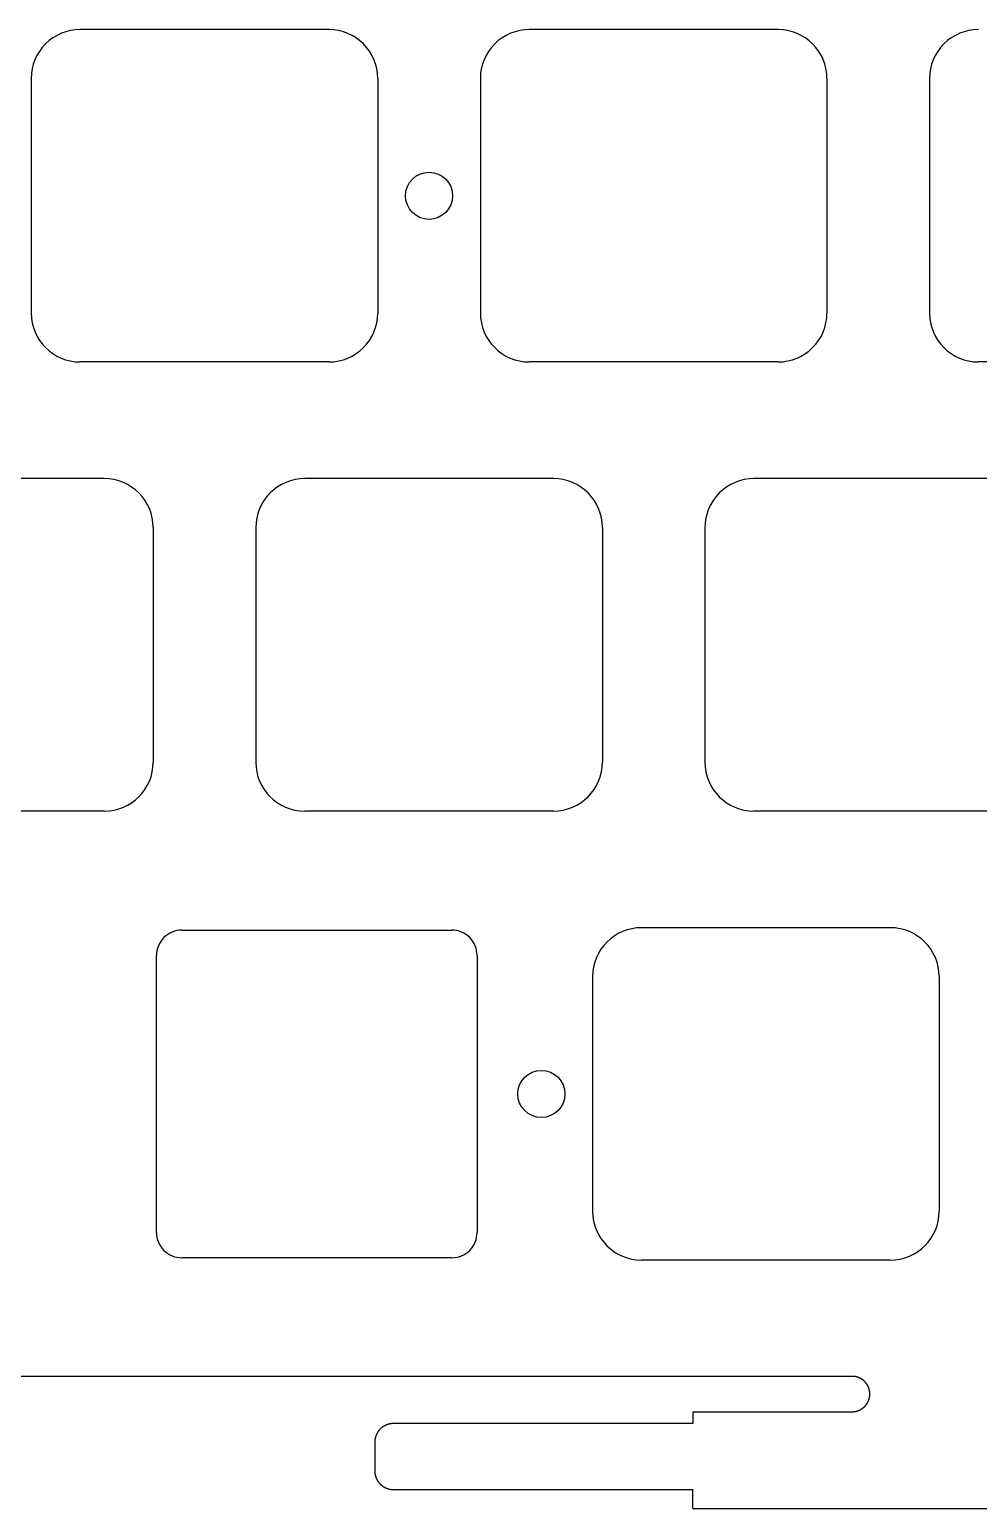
# Model space of a CAD drawing. Header units: millimetres. Extents: x -11 to 340, y -118 to 18.
# Drawn here: x 121.2 to 161.4, y -117.6 to -54.9 of the extents above; entities that cross this region are included whole.
import ezdxf

# ---------------------------------------------------------------- set-up
doc = ezdxf.new("R2010")
doc.units = ezdxf.units.MM
doc.header["$MEASUREMENT"] = 0
doc.layers.add('BLACK', color=7, linetype='CONTINUOUS')

msp = doc.modelspace()

# ---------------------------------------------------------------- linework, layer by layer
at = {"layer": 'BLACK', "linetype": 'Continuous'}
for p, q in [((123.312501, -54.862502), (123.312501, -54.8625)), ((133.8625, -54.8625), (123.312501, -54.8625)), ((142.362501, -54.862502), (142.362501, -54.8625)), ((152.9125, -54.8625), (142.362501, -54.8625)), ((121.237501, -56.9375), (121.237501, -66.8875)), ((135.937501, -56.9375), (135.937501, -66.8875)), ((140.287501, -56.9375), (140.287501, -66.8875)), ((154.987501, -56.9375), (154.987501, -66.8875)), ((159.337501, -56.9375), (159.337501, -66.8875)), ((133.862501, -68.9625), (123.3125, -68.9625)), ((133.862501, -68.962501), (133.862501, -68.9625)), ((152.912501, -68.9625), (142.3625, -68.9625)), ((152.912501, -68.962501), (152.912501, -68.9625)), ((171.962501, -68.9625), (161.4125, -68.9625)), ((124.3375, -73.9125), (113.787501, -73.9125)), ((132.837501, -73.912502), (132.837501, -73.9125)), ((143.3875, -73.9125), (132.837501, -73.9125)), ((151.887501, -73.912502), (151.887501, -73.9125)), ((162.4375, -73.9125), (151.887501, -73.9125)), ((126.412501, -75.9875), (126.412501, -85.9375)), ((130.762501, -75.9875), (130.762501, -85.9375)), ((145.462501, -75.9875), (145.462501, -85.9375)), ((149.812501, -75.9875), (149.812501, -85.9375)), ((124.337501, -88.0125), (113.7875, -88.0125)), ((124.337501, -88.012501), (124.337501, -88.0125)), ((143.387501, -88.0125), (132.8375, -88.0125)), ((143.387501, -88.012501), (143.387501, -88.0125)), ((162.437501, -88.0125), (151.8875, -88.0125)), ((127.625, -93.0625), (139.075, -93.0625)), ((157.675, -92.9625), (147.124999, -92.9625)), ((126.55, -105.8875), (126.55, -94.1375)), ((140.15, -94.1375), (140.15, -105.8875)), ((145.05, -95.0375), (145.05, -104.987501)), ((159.75, -95.0375), (159.75, -104.9875)), ((139.075, -106.9625), (127.625, -106.9625)), ((157.675, -107.0625), (147.125, -107.0625)), ((156.05625, -111.9925), (111.82757, -111.9925)), ((156.057047, -111.9925), (156.05625, -111.9925)), ((156.060964, -111.992515), (156.057047, -111.9925)), ((156.064876, -111.992549), (156.060964, -111.992515)), ((156.068789, -111.992603), (156.064876, -111.992549)), ((156.072697, -111.992677), (156.068789, -111.992603)), ((156.076604, -111.992771), (156.072697, -111.992677)), ((156.080507, -111.992885), (156.076604, -111.992771)), ((156.084409, -111.993019), (156.080507, -111.992885)), ((156.088306, -111.993173), (156.084409, -111.993019)), ((156.092204, -111.993347), (156.088306, -111.993173)), ((156.096096, -111.99354), (156.092204, -111.993347)), ((156.099987, -111.993754), (156.096096, -111.99354)), ((156.103873, -111.993988), (156.099987, -111.993754)), ((156.107759, -111.994241), (156.103873, -111.993988)), ((156.11164, -111.994514), (156.107759, -111.994241)), ((156.11552, -111.994808), (156.11164, -111.994514)), ((156.119394, -111.995121), (156.11552, -111.994808)), ((156.123268, -111.995453), (156.119394, -111.995121)), ((156.127136, -111.995806), (156.123268, -111.995453)), ((156.131003, -111.996179), (156.127136, -111.995806)), ((156.134864, -111.996571), (156.131003, -111.996179)), ((156.138725, -111.996983), (156.134864, -111.996571)), ((156.14258, -111.997415), (156.138725, -111.996983)), ((156.146433, -111.997866), (156.14258, -111.997415)), ((156.150281, -111.998338), (156.146433, -111.997866)), ((156.154128, -111.998829), (156.150281, -111.998338)), ((156.157968, -111.99934), (156.154128, -111.998829)), ((156.161808, -111.99987), (156.157968, -111.99934)), ((156.165641, -112.00042), (156.161808, -111.99987)), ((156.169472, -112.00099), (156.165641, -112.00042)), ((156.173298, -112.00158), (156.169472, -112.00099)), ((156.177121, -112.002189), (156.173298, -112.00158)), ((156.180939, -112.002818), (156.177121, -112.002189)), ((156.184754, -112.003466), (156.180939, -112.002818)), ((156.188563, -112.004134), (156.184754, -112.003466)), ((156.192371, -112.004822), (156.188563, -112.004134)), ((156.196171, -112.005529), (156.192371, -112.004822)), ((156.19997, -112.006256), (156.196171, -112.005529)), ((156.203762, -112.007002), (156.19997, -112.006256)), ((156.207551, -112.007768), (156.203762, -112.007002)), ((156.211334, -112.008553), (156.207551, -112.007768)), ((156.215115, -112.009358), (156.211334, -112.008553)), ((156.218888, -112.010182), (156.215115, -112.009358)), ((156.222659, -112.011026), (156.218888, -112.010182)), ((156.226423, -112.011889), (156.222659, -112.011026)), ((156.230184, -112.012772), (156.226423, -112.011889)), ((156.233938, -112.013674), (156.230184, -112.012772)), ((156.23769, -112.014596), (156.233938, -112.013674)), ((156.241433, -112.015536), (156.23769, -112.014596)), ((156.245174, -112.016496), (156.241433, -112.015536)), ((156.248908, -112.017476), (156.245174, -112.016496)), ((156.252638, -112.018475), (156.248908, -112.017476)), ((156.256361, -112.019492), (156.252638, -112.018475)), ((156.26008, -112.02053), (156.256361, -112.019492)), ((156.263792, -112.021586), (156.26008, -112.02053)), ((156.2675, -112.022662), (156.263792, -112.021586)), ((156.2712, -112.023757), (156.2675, -112.022662)), ((156.274897, -112.024871), (156.2712, -112.023757)), ((156.278586, -112.026004), (156.274897, -112.024871)), ((156.282271, -112.027157), (156.278586, -112.026004)), ((156.285947, -112.028328), (156.282271, -112.027157)), ((156.28962, -112.029519), (156.285947, -112.028328)), ((156.293285, -112.030728), (156.28962, -112.029519)), ((156.296945, -112.031957), (156.293285, -112.030728)), ((156.300597, -112.033204), (156.296945, -112.031957)), ((156.304244, -112.034471), (156.300597, -112.033204)), ((156.307883, -112.035756), (156.304244, -112.034471)), ((156.311518, -112.037061), (156.307883, -112.035756)), ((156.315144, -112.038384), (156.311518, -112.037061)), ((156.318765, -112.039726), (156.315144, -112.038384)), ((156.322377, -112.041087), (156.318765, -112.039726)), ((156.325984, -112.042467), (156.322377, -112.041087)), ((156.329582, -112.043865), (156.325984, -112.042467)), ((156.333176, -112.045282), (156.329582, -112.043865)), ((156.33676, -112.046718), (156.333176, -112.045282)), ((156.340338, -112.048173), (156.33676, -112.046718)), ((156.343908, -112.049646), (156.340338, -112.048173)), ((156.347472, -112.051138), (156.343908, -112.049646)), ((156.351027, -112.052648), (156.347472, -112.051138)), ((156.354576, -112.054177), (156.351027, -112.052648)), ((156.358115, -112.055724), (156.354576, -112.054177)), ((156.361649, -112.057291), (156.358115, -112.055724)), ((156.365172, -112.058875), (156.361649, -112.057291)), ((156.36869, -112.060478), (156.365172, -112.058875)), ((156.372198, -112.062098), (156.36869, -112.060478)), ((156.3757, -112.063738), (156.372198, -112.062098)), ((156.379191, -112.065395), (156.3757, -112.063738)), ((156.382676, -112.067072), (156.379191, -112.065395)), ((156.386151, -112.068765), (156.382676, -112.067072)), ((156.389619, -112.070478), (156.386151, -112.068765)), ((156.393077, -112.072208), (156.389619, -112.070478)), ((156.396528, -112.073957), (156.393077, -112.072208)), ((156.399969, -112.075723), (156.396528, -112.073957)), ((156.403403, -112.077507), (156.399969, -112.075723)), ((156.406826, -112.079309), (156.403403, -112.077507)), ((156.410241, -112.08113), (156.406826, -112.079309)), ((156.413646, -112.082967), (156.410241, -112.08113)), ((156.417043, -112.084824), (156.413646, -112.082967)), ((156.42043, -112.086697), (156.417043, -112.084824)), ((156.423808, -112.088588), (156.42043, -112.086697)), ((156.427176, -112.090497), (156.423808, -112.088588)), ((156.430536, -112.092424), (156.427176, -112.090497)), ((156.433884, -112.094368), (156.430536, -112.092424)), ((156.437224, -112.096329), (156.433884, -112.094368)), ((156.440553, -112.098308), (156.437224, -112.096329)), ((156.443874, -112.100305), (156.440553, -112.098308)), ((156.447183, -112.102318), (156.443874, -112.100305)), ((156.450483, -112.10435), (156.447183, -112.102318)), ((156.453772, -112.106398), (156.450483, -112.10435)), ((156.457052, -112.108463), (156.453772, -112.106398)), ((156.46032, -112.110546), (156.457052, -112.108463)), ((156.463579, -112.112646), (156.46032, -112.110546)), ((156.466827, -112.114762), (156.463579, -112.112646)), ((156.470064, -112.116896), (156.466827, -112.114762)), ((156.47329, -112.119046), (156.470064, -112.116896)), ((156.476506, -112.121214), (156.47329, -112.119046)), ((156.479711, -112.123398), (156.476506, -112.121214)), ((156.482905, -112.125599), (156.479711, -112.123398)), ((156.486087, -112.127816), (156.482905, -112.125599)), ((156.489259, -112.13005), (156.486087, -112.127816)), ((156.492419, -112.1323), (156.489259, -112.13005)), ((156.495568, -112.134568), (156.492419, -112.1323)), ((156.498705, -112.136851), (156.495568, -112.134568)), ((156.501831, -112.139151), (156.498705, -112.136851)), ((156.504945, -112.141467), (156.501831, -112.139151)), ((156.508047, -112.143799), (156.504945, -112.141467)), ((156.511138, -112.146148), (156.508047, -112.143799)), ((156.514217, -112.148512), (156.511138, -112.146148)), ((156.517283, -112.150893), (156.514217, -112.148512)), ((156.520338, -112.153289), (156.517283, -112.150893)), ((156.52338, -112.155701), (156.520338, -112.153289)), ((156.52641, -112.15813), (156.52338, -112.155701)), ((156.529427, -112.160573), (156.52641, -112.15813)), ((156.532433, -112.163033), (156.529427, -112.160573)), ((156.535425, -112.165508), (156.532433, -112.163033)), ((156.538405, -112.167998), (156.535425, -112.165508)), ((156.541373, -112.170504), (156.538405, -112.167998)), ((156.544327, -112.173026), (156.541373, -112.170504)), ((156.547269, -112.175562), (156.544327, -112.173026)), ((156.550197, -112.178114), (156.547269, -112.175562)), ((156.553113, -112.180681), (156.550197, -112.178114)), ((156.556015, -112.183263), (156.553113, -112.180681)), ((156.558904, -112.18586), (156.556015, -112.183263)), ((156.56178, -112.188472), (156.558904, -112.18586)), ((156.564642, -112.191099), (156.56178, -112.188472)), ((156.567491, -112.19374), (156.564642, -112.191099)), ((156.570326, -112.196397), (156.567491, -112.19374)), ((156.573148, -112.199067), (156.570326, -112.196397)), ((156.575955, -112.201753), (156.573148, -112.199067)), ((156.578749, -112.204452), (156.575955, -112.201753)), ((156.581529, -112.207166), (156.578749, -112.204452)), ((156.584295, -112.209895), (156.581529, -112.207166)), ((156.587047, -112.212637), (156.584295, -112.209895)), ((156.592508, -112.218165), (156.587047, -112.212637)), ((156.597912, -112.223748), (156.592508, -112.218165)), ((156.603258, -112.229386), (156.597912, -112.223748)), ((156.608545, -112.235078), (156.603258, -112.229386)), ((156.613772, -112.240824), (156.608545, -112.235078)), ((156.61894, -112.246624), (156.613772, -112.240824)), ((156.624048, -112.252475), (156.61894, -112.246624)), ((156.629094, -112.258379), (156.624048, -112.252475)), ((156.634079, -112.264333), (156.629094, -112.258379)), ((156.639001, -112.270337), (156.634079, -112.264333)), ((156.643861, -112.276391), (156.639001, -112.270337)), ((156.648657, -112.282494), (156.643861, -112.276391)), ((156.65339, -112.288645), (156.648657, -112.282494)), ((156.658057, -112.294843), (156.65339, -112.288645)), ((156.66266, -112.301087), (156.658057, -112.294843)), ((156.667198, -112.307378), (156.66266, -112.301087)), ((156.671669, -112.313714), (156.667198, -112.307378)), ((156.676074, -112.320094), (156.671669, -112.313714)), ((156.680412, -112.326517), (156.676074, -112.320094)), ((156.684682, -112.332984), (156.680412, -112.326517)), ((156.688884, -112.339493), (156.684682, -112.332984)), ((156.693019, -112.346044), (156.688884, -112.339493)), ((156.697084, -112.352635), (156.693019, -112.346044)), ((156.70108, -112.359266), (156.697084, -112.352635)), ((156.705006, -112.365936), (156.70108, -112.359266)), ((156.708863, -112.372645), (156.705006, -112.365936)), ((156.712649, -112.379392), (156.708863, -112.372645)), ((156.716364, -112.386176), (156.712649, -112.379392)), ((156.720007, -112.392996), (156.716364, -112.386176)), ((156.72358, -112.399852), (156.720007, -112.392996)), ((156.72708, -112.406743), (156.72358, -112.399852)), ((156.730508, -112.413668), (156.72708, -112.406743)), ((156.733864, -112.420627), (156.730508, -112.413668)), ((156.737146, -112.427618), (156.733864, -112.420627)), ((156.740356, -112.434642), (156.737146, -112.427618)), ((156.743492, -112.441697), (156.740356, -112.434642)), ((156.746554, -112.448782), (156.743492, -112.441697)), ((156.749542, -112.455898), (156.746554, -112.448782)), ((156.752456, -112.463043), (156.749542, -112.455898)), ((156.755295, -112.470217), (156.752456, -112.463043)), ((156.758059, -112.477419), (156.755295, -112.470217)), ((156.760749, -112.484648), (156.758059, -112.477419)), ((156.763362, -112.491903), (156.760749, -112.484648)), ((156.765901, -112.499185), (156.763362, -112.491903)), ((156.768363, -112.506493), (156.765901, -112.499185)), ((156.77075, -112.513825), (156.768363, -112.506493)), ((156.77306, -112.521181), (156.77075, -112.513825)), ((156.775295, -112.528561), (156.77306, -112.521181)), ((156.777452, -112.535964), (156.775295, -112.528561)), ((156.779533, -112.543389), (156.777452, -112.535964)), ((156.781537, -112.550836), (156.779533, -112.543389)), ((156.783464, -112.558304), (156.781537, -112.550836)), ((156.785314, -112.565792), (156.783464, -112.558304)), ((156.785076, -112.920189), (156.785978, -112.916435)), ((156.787086, -112.573301), (156.785314, -112.565792)), ((156.785978, -112.916435), (156.786861, -112.912673)), ((156.786861, -112.912673), (156.787724, -112.908909)), ((156.788781, -112.580829), (156.787086, -112.573301)), ((156.787724, -112.908909), (156.788568, -112.905138)), ((156.788568, -112.905138), (156.789392, -112.901365)), ((156.790398, -112.588376), (156.788781, -112.580829)), ((156.789392, -112.901365), (156.790197, -112.897584)), ((156.790197, -112.897584), (156.790982, -112.893802)), ((156.791937, -112.595941), (156.790398, -112.588376)), ((156.790982, -112.893802), (156.791748, -112.890012)), ((156.791748, -112.890012), (156.792494, -112.88622)), ((156.793399, -112.603524), (156.791937, -112.595941)), ((156.792494, -112.88622), (156.793221, -112.882421)), ((156.793221, -112.882421), (156.793928, -112.878621)), ((156.794782, -112.611124), (156.793399, -112.603524)), ((156.793928, -112.878621), (156.794616, -112.874814)), ((156.794616, -112.874814), (156.795284, -112.871005)), ((156.796087, -112.618741), (156.794782, -112.611124)), ((156.795284, -112.871005), (156.795932, -112.867189)), ((156.795932, -112.867189), (156.796561, -112.863372)), ((156.797314, -112.626375), (156.796087, -112.618741)), ((156.796561, -112.863372), (156.79717, -112.859548)), ((156.79717, -112.859548), (156.79776, -112.855723)), ((156.798463, -112.634024), (156.797314, -112.626375)), ((156.79776, -112.855723), (156.79833, -112.851891)), ((156.79833, -112.851891), (156.79888, -112.848058)), ((156.799533, -112.641688), (156.798463, -112.634024)), ((156.79888, -112.848058), (156.79941, -112.844219)), ((156.79941, -112.844219), (156.799921, -112.840378)), ((156.800524, -112.649367), (156.799533, -112.641688)), ((156.799921, -112.840378), (156.800412, -112.836531)), ((156.800412, -112.836531), (156.800884, -112.832684)), ((156.801437, -112.65706), (156.800524, -112.649367)), ((156.800884, -112.832684), (156.801335, -112.82883)), ((156.801335, -112.82883), (156.801767, -112.824975)), ((156.802271, -112.664768), (156.801437, -112.65706)), ((156.801767, -112.824975), (156.802179, -112.821115)), ((156.802179, -112.821115), (156.802571, -112.817253)), ((156.803025, -112.672488), (156.802271, -112.664768)), ((156.802571, -112.817253), (156.802944, -112.813386)), ((156.802944, -112.813386), (156.803297, -112.809518)), ((156.803701, -112.680221), (156.803025, -112.672488)), ((156.803297, -112.809518), (156.803629, -112.805644)), ((156.803629, -112.805644), (156.803942, -112.80177)), ((156.804298, -112.687967), (156.803701, -112.680221)), ((156.803942, -112.80177), (156.804236, -112.79789)), ((156.804236, -112.79789), (156.804509, -112.794009)), ((156.804815, -112.695725), (156.804298, -112.687967)), ((156.804509, -112.794009), (156.804762, -112.790124)), ((156.804762, -112.790124), (156.804996, -112.786237)), ((156.805253, -112.703494), (156.804815, -112.695725)), ((156.804996, -112.786237), (156.80521, -112.782346)), ((156.80521, -112.782346), (156.805403, -112.778454)), ((156.805612, -112.711275), (156.805253, -112.703494)), ((156.805403, -112.778454), (156.805577, -112.774557)), ((156.805577, -112.774557), (156.805731, -112.770659)), ((156.805891, -112.719066), (156.805612, -112.711275)), ((156.805731, -112.770659), (156.805865, -112.766757)), ((156.805865, -112.766757), (156.805979, -112.762854)), ((156.80609, -112.726868), (156.805891, -112.719066)), ((156.805979, -112.762854), (156.806073, -112.758947)), ((156.806073, -112.758947), (156.806147, -112.755039)), ((156.80621, -112.734679), (156.80609, -112.726868)), ((156.806147, -112.755039), (156.806201, -112.751127)), ((156.806201, -112.751127), (156.806235, -112.747214)), ((156.80625, -112.7425), (156.80621, -112.734679)), ((156.806235, -112.747214), (156.80625, -112.743297)), ((156.80625, -112.743297), (156.80625, -112.7425)), ((149.30625, -113.4925), (149.30625, -113.995029)), ((149.30625, -113.4925), (156.05625, -113.4925)), ((156.05625, -113.4925), (156.064071, -113.49246)), ((156.064071, -113.49246), (156.071882, -113.49234)), ((156.071882, -113.49234), (156.079684, -113.492141)), ((156.079684, -113.492141), (156.087475, -113.491862)), ((156.087475, -113.491862), (156.095256, -113.491503)), ((156.095256, -113.491503), (156.103025, -113.491065)), ((156.103025, -113.491065), (156.110783, -113.490548)), ((156.110783, -113.490548), (156.118529, -113.489951)), ((156.118529, -113.489951), (156.126262, -113.489275)), ((156.126262, -113.489275), (156.133983, -113.488521)), ((156.133983, -113.488521), (156.14169, -113.487687)), ((156.14169, -113.487687), (156.149383, -113.486774)), ((156.149383, -113.486774), (156.157062, -113.485783)), ((156.157062, -113.485783), (156.164726, -113.484713)), ((156.164726, -113.484713), (156.172376, -113.483564)), ((156.172376, -113.483564), (156.180009, -113.482337)), ((156.180009, -113.482337), (156.187626, -113.481032)), ((156.187626, -113.481032), (156.195226, -113.479649)), ((156.195226, -113.479649), (156.202809, -113.478187)), ((156.202809, -113.478187), (156.210375, -113.476648)), ((156.210375, -113.476648), (156.217922, -113.475031)), ((156.217922, -113.475031), (156.22545, -113.473336)), ((156.22545, -113.473336), (156.232958, -113.471564)), ((156.232958, -113.471564), (156.240447, -113.469714)), ((156.240447, -113.469714), (156.247915, -113.467787)), ((156.247915, -113.467787), (156.255362, -113.465783)), ((156.255362, -113.465783), (156.262787, -113.463702)), ((156.262787, -113.463702), (156.270189, -113.461545)), ((156.270189, -113.461545), (156.277569, -113.459311)), ((156.277569, -113.459311), (156.284926, -113.457)), ((156.284926, -113.457), (156.292258, -113.454613)), ((156.292258, -113.454613), (156.299565, -113.452151)), ((156.299565, -113.452151), (156.306847, -113.449612)), ((156.306847, -113.449612), (156.314103, -113.446999)), ((156.314103, -113.446999), (156.321332, -113.444309)), ((156.321332, -113.444309), (156.328534, -113.441545)), ((156.328534, -113.441545), (156.335707, -113.438706)), ((156.335707, -113.438706), (156.342852, -113.435792)), ((156.342852, -113.435792), (156.349968, -113.432804)), ((156.349968, -113.432804), (156.357054, -113.429742)), ((156.357054, -113.429742), (156.364109, -113.426606)), ((156.364109, -113.426606), (156.371132, -113.423397)), ((156.371132, -113.423397), (156.378123, -113.420114)), ((156.378123, -113.420114), (156.385082, -113.416758)), ((156.385082, -113.416758), (156.392007, -113.41333)), ((156.392007, -113.41333), (156.398898, -113.40983)), ((156.398898, -113.40983), (156.405754, -113.406258)), ((156.405754, -113.406258), (156.412574, -113.402614)), ((156.412574, -113.402614), (156.419358, -113.398899)), ((156.419358, -113.398899), (156.426105, -113.395113)), ((156.426105, -113.395113), (156.432814, -113.391256)), ((156.432814, -113.391256), (156.439484, -113.38733)), ((156.439484, -113.38733), (156.446116, -113.383334)), ((156.446116, -113.383334), (156.452707, -113.379269)), ((156.452707, -113.379269), (156.459257, -113.375135)), ((156.459257, -113.375135), (156.465766, -113.370932)), ((156.465766, -113.370932), (156.472233, -113.366662)), ((156.472233, -113.366662), (156.478657, -113.362324)), ((156.478657, -113.362324), (156.485037, -113.357919)), ((156.485037, -113.357919), (156.491372, -113.353448)), ((156.491372, -113.353448), (156.497663, -113.34891)), ((156.497663, -113.34891), (156.503908, -113.344308)), ((156.503908, -113.344308), (156.510106, -113.33964)), ((156.510106, -113.33964), (156.516256, -113.334907)), ((156.516256, -113.334907), (156.522359, -113.330111)), ((156.522359, -113.330111), (156.528413, -113.325252)), ((156.528413, -113.325252), (156.534417, -113.320329)), ((156.534417, -113.320329), (156.540372, -113.315344)), ((156.540372, -113.315344), (156.546275, -113.310298)), ((156.546275, -113.310298), (156.552126, -113.305191)), ((156.552126, -113.305191), (156.557926, -113.300023)), ((156.557926, -113.300023), (156.563672, -113.294795)), ((156.563672, -113.294795), (156.569364, -113.289508)), ((156.569364, -113.289508), (156.575003, -113.284162)), ((156.575003, -113.284162), (156.580586, -113.278758)), ((156.580586, -113.278758), (156.586113, -113.273297)), ((156.586113, -113.273297), (156.588855, -113.270545)), ((156.588855, -113.270545), (156.591584, -113.267779)), ((156.591584, -113.267779), (156.594298, -113.264999)), ((156.594298, -113.264999), (156.596998, -113.262206)), ((156.596998, -113.262206), (156.599683, -113.259398)), ((156.599683, -113.259398), (156.602354, -113.256576)), ((156.602354, -113.256576), (156.60501, -113.253741)), ((156.60501, -113.253741), (156.607651, -113.250892)), ((156.607651, -113.250892), (156.610278, -113.24803)), ((156.610278, -113.24803), (156.61289, -113.245154)), ((156.61289, -113.245154), (156.615487, -113.242265)), ((156.615487, -113.242265), (156.618069, -113.239363)), ((156.618069, -113.239363), (156.620636, -113.236448)), ((156.620636, -113.236448), (156.623188, -113.233519)), ((156.623188, -113.233519), (156.625724, -113.230577)), ((156.625724, -113.230577), (156.628246, -113.227623)), ((156.628246, -113.227623), (156.630752, -113.224656)), ((156.630752, -113.224656), (156.633242, -113.221676)), ((156.633242, -113.221676), (156.635717, -113.218683)), ((156.635717, -113.218683), (156.638177, -113.215678)), ((156.638177, -113.215678), (156.64062, -113.21266)), ((156.64062, -113.21266), (156.643049, -113.20963)), ((156.643049, -113.20963), (156.645461, -113.206588)), ((156.645461, -113.206588), (156.647857, -113.203533)), ((156.647857, -113.203533), (156.650238, -113.200467)), ((156.650238, -113.200467), (156.652602, -113.197388)), ((156.652602, -113.197388), (156.654951, -113.194298)), ((156.654951, -113.194298), (156.657283, -113.191195)), ((156.657283, -113.191195), (156.659599, -113.188081)), ((156.659599, -113.188081), (156.661899, -113.184955)), ((156.661899, -113.184955), (156.664182, -113.181818)), ((156.664182, -113.181818), (156.66645, -113.178669)), ((156.66645, -113.178669), (156.6687, -113.175509)), ((156.6687, -113.175509), (156.670934, -113.172337)), ((156.670934, -113.172337), (156.673151, -113.169155)), ((156.673151, -113.169155), (156.675353, -113.165961)), ((156.675353, -113.165961), (156.677536, -113.162757)), ((156.677536, -113.162757), (156.679704, -113.159541)), ((156.679704, -113.159541), (156.681854, -113.156315)), ((156.681854, -113.156315), (156.683988, -113.153077)), ((156.683988, -113.153077), (156.686104, -113.14983)), ((156.686104, -113.14983), (156.688204, -113.146571)), ((156.688204, -113.146571), (156.690287, -113.143302)), ((156.690287, -113.143302), (156.692352, -113.140023)), ((156.692352, -113.140023), (156.6944, -113.136734)), ((156.6944, -113.136734), (156.696432, -113.133433)), ((156.696432, -113.133433), (156.698445, -113.130124)), ((156.698445, -113.130124), (156.700442, -113.126804)), ((156.700442, -113.126804), (156.702421, -113.123475)), ((156.702421, -113.123475), (156.704382, -113.120134)), ((156.704382, -113.120134), (156.706326, -113.116786)), ((156.706326, -113.116786), (156.708253, -113.113426)), ((156.708253, -113.113426), (156.710162, -113.110059)), ((156.710162, -113.110059), (156.712053, -113.10668)), ((156.712053, -113.10668), (156.713926, -113.103294)), ((156.713926, -113.103294), (156.715783, -113.099896)), ((156.715783, -113.099896), (156.71762, -113.096491)), ((156.71762, -113.096491), (156.719441, -113.093076)), ((156.719441, -113.093076), (156.721243, -113.089653)), ((156.721243, -113.089653), (156.723027, -113.08622)), ((156.723027, -113.08622), (156.724793, -113.082779)), ((156.724793, -113.082779), (156.726542, -113.079328)), ((156.726542, -113.079328), (156.728272, -113.07587)), ((156.728272, -113.07587), (156.729985, -113.072402)), ((156.729985, -113.072402), (156.731678, -113.068927)), ((156.731678, -113.068927), (156.733355, -113.065442)), ((156.733355, -113.065442), (156.735012, -113.06195)), ((156.735012, -113.06195), (156.736652, -113.058448)), ((156.736652, -113.058448), (156.738272, -113.05494)), ((156.738272, -113.05494), (156.739875, -113.051423)), ((156.739875, -113.051423), (156.741459, -113.047899)), ((156.741459, -113.047899), (156.743026, -113.044365)), ((156.743026, -113.044365), (156.744573, -113.040826)), ((156.744573, -113.040826), (156.746102, -113.037277)), ((156.746102, -113.037277), (156.747612, -113.033722)), ((156.747612, -113.033722), (156.749104, -113.030158)), ((156.749104, -113.030158), (156.750577, -113.026589)), ((156.750577, -113.026589), (156.752032, -113.02301)), ((156.752032, -113.02301), (156.753468, -113.019426)), ((156.753468, -113.019426), (156.754885, -113.015833)), ((156.754885, -113.015833), (156.756283, -113.012234)), ((156.756283, -113.012234), (156.757663, -113.008627)), ((156.757663, -113.008627), (156.759024, -113.005015)), ((156.759024, -113.005015), (156.760366, -113.001394)), ((156.760366, -113.001394), (156.761689, -112.997768)), ((156.761689, -112.997768), (156.762994, -112.994134)), ((156.762994, -112.994134), (156.764279, -112.990495)), ((156.764279, -112.990495), (156.765546, -112.986847)), ((156.765546, -112.986847), (156.766793, -112.983195)), ((156.766793, -112.983195), (156.768022, -112.979535)), ((156.768022, -112.979535), (156.769231, -112.975871)), ((156.769231, -112.975871), (156.770422, -112.972198)), ((156.770422, -112.972198), (156.771593, -112.968521)), ((156.771593, -112.968521), (156.772746, -112.964836)), ((156.772746, -112.964836), (156.773879, -112.961148)), ((156.773879, -112.961148), (156.774993, -112.957451)), ((156.774993, -112.957451), (156.776088, -112.95375)), ((156.776088, -112.95375), (156.777164, -112.950042)), ((156.777164, -112.950042), (156.77822, -112.946331)), ((156.77822, -112.946331), (156.779258, -112.942611)), ((156.779258, -112.942611), (156.780275, -112.938888)), ((156.780275, -112.938888), (156.781274, -112.935158)), ((156.781274, -112.935158), (156.782254, -112.931425)), ((156.782254, -112.931425), (156.783214, -112.927684)), ((156.783214, -112.927684), (156.784154, -112.92394)), ((156.784154, -112.92394), (156.785076, -112.920189)), ((136.103628, -114.172603), (136.097418, -114.177676)), ((136.109888, -114.167593), (136.103628, -114.172603)), ((136.116196, -114.162647), (136.109888, -114.167593)), ((136.122553, -114.157765), (136.116196, -114.162647)), ((136.128956, -114.152947), (136.122553, -114.157765)), ((136.135407, -114.148194), (136.128956, -114.152947)), ((136.141903, -114.143507), (136.135407, -114.148194)), ((136.148444, -114.138885), (136.141903, -114.143507)), ((136.15503, -114.134331), (136.148444, -114.138885)), ((136.161659, -114.129843), (136.15503, -114.134331)), ((136.168332, -114.125422), (136.161659, -114.129843)), ((136.175047, -114.12107), (136.168332, -114.125422)), ((136.181804, -114.116785), (136.175047, -114.12107)), ((136.188601, -114.11257), (136.181804, -114.116785)), ((136.195439, -114.108423), (136.188601, -114.11257)), ((136.202316, -114.104346), (136.195439, -114.108423)), ((136.209232, -114.100339), (136.202316, -114.104346)), ((136.216186, -114.096402), (136.209232, -114.100339)), ((136.223177, -114.092536), (136.216186, -114.096402)), ((136.230205, -114.088741), (136.223177, -114.092536)), ((136.237269, -114.085017), (136.230205, -114.088741)), ((136.244368, -114.081366), (136.237269, -114.085017)), ((136.251502, -114.077786), (136.244368, -114.081366)), ((136.25867, -114.074278), (136.251502, -114.077786)), ((136.265871, -114.070844), (136.25867, -114.074278)), ((136.273104, -114.067482), (136.265871, -114.070844)), ((136.28037, -114.064194), (136.273104, -114.067482)), ((136.287666, -114.060979), (136.28037, -114.064194)), ((136.294993, -114.057838), (136.287666, -114.060979)), ((136.30235, -114.054772), (136.294993, -114.057838)), ((136.309736, -114.051779), (136.30235, -114.054772)), ((136.317151, -114.048862), (136.309736, -114.051779)), ((136.324594, -114.046019), (136.317151, -114.048862)), ((136.332064, -114.043251), (136.324594, -114.046019)), ((136.33956, -114.040559), (136.332064, -114.043251)), ((136.347083, -114.037942), (136.33956, -114.040559)), ((136.35463, -114.035401), (136.347083, -114.037942)), ((136.362203, -114.032936), (136.35463, -114.035401)), ((136.3698, -114.030547), (136.362203, -114.032936)), ((136.37742, -114.028235), (136.3698, -114.030547)), ((136.385064, -114.025999), (136.37742, -114.028235)), ((136.39273, -114.02384), (136.385064, -114.025999)), ((136.400417, -114.021757), (136.39273, -114.02384)), ((136.408126, -114.019752), (136.400417, -114.021757)), ((136.415856, -114.017824), (136.408126, -114.019752)), ((136.423606, -114.015973), (136.415856, -114.017824)), ((136.431375, -114.0142), (136.423606, -114.015973)), ((136.439164, -114.012504), (136.431375, -114.0142)), ((136.44697, -114.010886), (136.439164, -114.012504)), ((136.454795, -114.009346), (136.44697, -114.010886)), ((136.462638, -114.007884), (136.454795, -114.009346)), ((136.470497, -114.0065), (136.462638, -114.007884)), ((136.478373, -114.005194), (136.470497, -114.0065)), ((136.486265, -114.003967), (136.478373, -114.005194)), ((136.494172, -114.002818), (136.486265, -114.003967)), ((136.502095, -114.001748), (136.494172, -114.002818)), ((136.510032, -114.000756), (136.502095, -114.001748)), ((136.517983, -113.999843), (136.510032, -114.000756)), ((136.525947, -113.999009), (136.517983, -113.999843)), ((136.533925, -113.998254), (136.525947, -113.999009)), ((136.541916, -113.997578), (136.533925, -113.998254)), ((136.549919, -113.996982), (136.541916, -113.997578)), ((136.557934, -113.996464), (136.549919, -113.996982)), ((136.56596, -113.996026), (136.557934, -113.996464)), ((136.573998, -113.995667), (136.56596, -113.996026)), ((136.582046, -113.995388), (136.573998, -113.995667)), ((136.590104, -113.995189), (136.582046, -113.995388)), ((136.598172, -113.995069), (136.590104, -113.995189)), ((136.60625, -113.995029), (136.598172, -113.995069)), ((149.30625, -113.995029), (136.60625, -113.995029)), ((135.806264, -114.790256), (135.80625, -114.794301)), ((135.80625, -114.794301), (135.80625, -114.795029)), ((135.80625, -114.795029), (135.80625, -115.995029)), ((135.806298, -114.786215), (135.806264, -114.790256)), ((135.806351, -114.782174), (135.806298, -114.786215)), ((135.806425, -114.778138), (135.806351, -114.782174)), ((135.806518, -114.774102), (135.806425, -114.778138)), ((135.806632, -114.770071), (135.806518, -114.774102)), ((135.806765, -114.76604), (135.806632, -114.770071)), ((135.806919, -114.762014), (135.806765, -114.76604)), ((135.807092, -114.757988), (135.806919, -114.762014)), ((135.807286, -114.753968), (135.807092, -114.757988)), ((135.807499, -114.749948), (135.807286, -114.753968)), ((135.807732, -114.745933), (135.807499, -114.749948)), ((135.807985, -114.741918), (135.807732, -114.745933)), ((135.808258, -114.737909), (135.807985, -114.741918)), ((135.808551, -114.733901), (135.808258, -114.737909)), ((135.808863, -114.729898), (135.808551, -114.733901)), ((135.809196, -114.725895), (135.808863, -114.729898)), ((135.809548, -114.721899), (135.809196, -114.725895)), ((135.80992, -114.717903), (135.809548, -114.721899)), ((135.810312, -114.713912), (135.80992, -114.717903)), ((135.810724, -114.709923), (135.810312, -114.713912)), ((135.811155, -114.705939), (135.810724, -114.709923)), ((135.811606, -114.701957), (135.811155, -114.705939)), ((135.812077, -114.69798), (135.811606, -114.701957)), ((135.812568, -114.694004), (135.812077, -114.69798)), ((135.813078, -114.690035), (135.812568, -114.694004)), ((135.813608, -114.686066), (135.813078, -114.690035)), ((135.814158, -114.682104), (135.813608, -114.686066)), ((135.814728, -114.678143), (135.814158, -114.682104)), ((135.815317, -114.674189), (135.814728, -114.678143)), ((135.815926, -114.670235), (135.815317, -114.674189)), ((135.816554, -114.666289), (135.815926, -114.670235)), ((135.817203, -114.662344), (135.816554, -114.666289)), ((135.81787, -114.658405), (135.817203, -114.662344)), ((135.818558, -114.654468), (135.81787, -114.658405)), ((135.819265, -114.650538), (135.818558, -114.654468)), ((135.819992, -114.646609), (135.819265, -114.650538)), ((135.820737, -114.642688), (135.819992, -114.646609)), ((135.821503, -114.638768), (135.820737, -114.642688)), ((135.822288, -114.634855), (135.821503, -114.638768)), ((135.823093, -114.630945), (135.822288, -114.634855)), ((135.823917, -114.627041), (135.823093, -114.630945)), ((135.824761, -114.623139), (135.823917, -114.627041)), ((135.825624, -114.619245), (135.824761, -114.623139)), ((135.826507, -114.615353), (135.825624, -114.619245)), ((135.827409, -114.611469), (135.826507, -114.615353)), ((135.82833, -114.607587), (135.827409, -114.611469)), ((135.829271, -114.603712), (135.82833, -114.607587)), ((135.830231, -114.59984), (135.829271, -114.603712)), ((135.831211, -114.595976), (135.830231, -114.59984)), ((135.83221, -114.592114), (135.831211, -114.595976)), ((135.833228, -114.58826), (135.83221, -114.592114)), ((135.834265, -114.584409), (135.833228, -114.58826)), ((135.835322, -114.580566), (135.834265, -114.584409)), ((135.836398, -114.576726), (135.835322, -114.580566)), ((135.837493, -114.572894), (135.836398, -114.576726)), ((135.838608, -114.569065), (135.837493, -114.572894)), ((135.839741, -114.565244), (135.838608, -114.569065)), ((135.840894, -114.561427), (135.839741, -114.565244)), ((135.842066, -114.557618), (135.840894, -114.561427)), ((135.843257, -114.553813), (135.842066, -114.557618)), ((135.844467, -114.550016), (135.843257, -114.553813)), ((135.845697, -114.546222), (135.844467, -114.550016)), ((135.846945, -114.542438), (135.845697, -114.546222)), ((135.848212, -114.538657), (135.846945, -114.542438)), ((135.849498, -114.534884), (135.848212, -114.538657)), ((135.850804, -114.531116), (135.849498, -114.534884)), ((135.852128, -114.527357), (135.850804, -114.531116)), ((135.853471, -114.523602), (135.852128, -114.527357)), ((135.854833, -114.519856), (135.853471, -114.523602)), ((135.856214, -114.516114), (135.854833, -114.519856)), ((135.857614, -114.512381), (135.856214, -114.516114)), ((135.859032, -114.508654), (135.857614, -114.512381)), ((135.860469, -114.504935), (135.859032, -114.508654)), ((135.861926, -114.501221), (135.860469, -114.504935)), ((135.8634, -114.497516), (135.861926, -114.501221)), ((135.864894, -114.493817), (135.8634, -114.497516)), ((135.866406, -114.490126), (135.864894, -114.493817)), ((135.867937, -114.486441), (135.866406, -114.490126)), ((135.869486, -114.482766), (135.867937, -114.486441)), ((135.871054, -114.479096), (135.869486, -114.482766)), ((135.87264, -114.475436), (135.871054, -114.479096)), ((135.874245, -114.471781), (135.87264, -114.475436)), ((135.875868, -114.468136), (135.874245, -114.471781)), ((135.87751, -114.464497), (135.875868, -114.468136)), ((135.87917, -114.460868), (135.87751, -114.464497)), ((135.880848, -114.457245), (135.87917, -114.460868)), ((135.882545, -114.453632), (135.880848, -114.457245)), ((135.88426, -114.450026), (135.882545, -114.453632)), ((135.885993, -114.44643), (135.88426, -114.450026)), ((135.887745, -114.44284), (135.885993, -114.44643)), ((135.889514, -114.43926), (135.887745, -114.44284)), ((135.891302, -114.435687), (135.889514, -114.43926)), ((135.893107, -114.432125), (135.891302, -114.435687)), ((135.894931, -114.428569), (135.893107, -114.432125)), ((135.896772, -114.425024), (135.894931, -114.428569)), ((135.898632, -114.421487), (135.896772, -114.425024)), ((135.90051, -114.41796), (135.898632, -114.421487)), ((135.902405, -114.41444), (135.90051, -114.41796)), ((135.904318, -114.410931), (135.902405, -114.41444)), ((135.906249, -114.40743), (135.904318, -114.410931)), ((135.908198, -114.40394), (135.906249, -114.40743)), ((135.910164, -114.400457), (135.908198, -114.40394)), ((135.912148, -114.396986), (135.910164, -114.400457)), ((135.91415, -114.393523), (135.912148, -114.396986)), ((135.916168, -114.390071), (135.91415, -114.393523)), ((135.918205, -114.386627), (135.916168, -114.390071)), ((135.920259, -114.383194), (135.918205, -114.386627)), ((135.92233, -114.379771), (135.920259, -114.383194)), ((135.924418, -114.376358), (135.92233, -114.379771)), ((135.926525, -114.372954), (135.924418, -114.376358)), ((135.928647, -114.369562), (135.926525, -114.372954)), ((135.930788, -114.366179), (135.928647, -114.369562)), ((135.932945, -114.362807), (135.930788, -114.366179)), ((135.935119, -114.359445), (135.932945, -114.362807)), ((135.93731, -114.356095), (135.935119, -114.359445)), ((135.939519, -114.352754), (135.93731, -114.356095)), ((135.941744, -114.349425), (135.939519, -114.352754)), ((135.943986, -114.346105), (135.941744, -114.349425)), ((135.946245, -114.342798), (135.943986, -114.346105)), ((135.94852, -114.339501), (135.946245, -114.342798)), ((135.950812, -114.336215), (135.94852, -114.339501)), ((135.953121, -114.33294), (135.950812, -114.336215)), ((135.955446, -114.329678), (135.953121, -114.33294)), ((135.957788, -114.326425), (135.955446, -114.329678)), ((135.960146, -114.323185), (135.957788, -114.326425)), ((135.96252, -114.319956), (135.960146, -114.323185)), ((135.964911, -114.316739), (135.96252, -114.319956)), ((135.967318, -114.313534), (135.964911, -114.316739)), ((135.969741, -114.31034), (135.967318, -114.313534)), ((135.97218, -114.307158), (135.969741, -114.31034)), ((135.974635, -114.303989), (135.97218, -114.307158)), ((135.977106, -114.300831), (135.974635, -114.303989)), ((135.979593, -114.297686), (135.977106, -114.300831)), ((135.982096, -114.294552), (135.979593, -114.297686)), ((135.984614, -114.291432), (135.982096, -114.294552)), ((135.987149, -114.288323), (135.984614, -114.291432)), ((135.989698, -114.285227), (135.987149, -114.288323)), ((135.992264, -114.282144), (135.989698, -114.285227)), ((135.994844, -114.279073), (135.992264, -114.282144)), ((135.997441, -114.276015), (135.994844, -114.279073)), ((136.000052, -114.27297), (135.997441, -114.276015)), ((136.002679, -114.269938), (136.000052, -114.27297)), ((136.005321, -114.266919), (136.002679, -114.269938)), ((136.007978, -114.263913), (136.005321, -114.266919)), ((136.01065, -114.26092), (136.007978, -114.263913)), ((136.013337, -114.257941), (136.01065, -114.26092)), ((136.016039, -114.254975), (136.013337, -114.257941)), ((136.018756, -114.252022), (136.016039, -114.254975)), ((136.021488, -114.249083), (136.018756, -114.252022)), ((136.024234, -114.246158), (136.021488, -114.249083)), ((136.026994, -114.243246), (136.024234, -114.246158)), ((136.02977, -114.240348), (136.026994, -114.243246)), ((136.032559, -114.237464), (136.02977, -114.240348)), ((136.035363, -114.234593), (136.032559, -114.237464)), ((136.038182, -114.231737), (136.035363, -114.234593)), ((136.043861, -114.226067), (136.038182, -114.231737)), ((136.049596, -114.220454), (136.043861, -114.226067)), ((136.055386, -114.214899), (136.049596, -114.220454)), ((136.061232, -114.209401), (136.055386, -114.214899)), ((136.067131, -114.203963), (136.061232, -114.209401)), ((136.073084, -114.198584), (136.067131, -114.203963)), ((136.07909, -114.193266), (136.073084, -114.198584)), ((136.085148, -114.188008), (136.07909, -114.193266)), ((136.091258, -114.182811), (136.085148, -114.188008)), ((136.097418, -114.177676), (136.091258, -114.182811)), ((135.80625, -115.995029), (135.80629, -116.003107)), ((135.80629, -116.003107), (135.80641, -116.011175)), ((135.80641, -116.011175), (135.806609, -116.019233)), ((135.806609, -116.019233), (135.806888, -116.027282)), ((135.806888, -116.027282), (135.807247, -116.035319)), ((135.807247, -116.035319), (135.807685, -116.043345)), ((135.807685, -116.043345), (135.808203, -116.05136)), ((135.808203, -116.05136), (135.808799, -116.059363)), ((135.808799, -116.059363), (135.809475, -116.067354)), ((135.809475, -116.067354), (135.81023, -116.075332)), ((135.81023, -116.075332), (135.811064, -116.083296)), ((135.811064, -116.083296), (135.811977, -116.091247)), ((135.811977, -116.091247), (135.812969, -116.099184)), ((135.812969, -116.099184), (135.814039, -116.107107)), ((135.814039, -116.107107), (135.815188, -116.115014)), ((135.815188, -116.115014), (135.816415, -116.122906)), ((135.816415, -116.122906), (135.817721, -116.130782)), ((135.817721, -116.130782), (135.819105, -116.138641)), ((135.819105, -116.138641), (135.820567, -116.146484)), ((135.820567, -116.146484), (135.822107, -116.154309)), ((135.822107, -116.154309), (135.823725, -116.162116)), ((135.823725, -116.162116), (135.825421, -116.169904)), ((135.825421, -116.169904), (135.827194, -116.177674)), ((135.827194, -116.177674), (135.829045, -116.185423)), ((135.829045, -116.185423), (135.830973, -116.193153)), ((135.830973, -116.193153), (135.832978, -116.200862)), ((135.832978, -116.200862), (135.835061, -116.20855)), ((135.835061, -116.20855), (135.83722, -116.216215)), ((135.83722, -116.216215), (135.839456, -116.223859)), ((135.839456, -116.223859), (135.841768, -116.231479)), ((135.841768, -116.231479), (135.844157, -116.239076)), ((135.844157, -116.239076), (135.846622, -116.246649)), ((135.846622, -116.246649), (135.849163, -116.254197)), ((135.849163, -116.254197), (135.85178, -116.261719)), ((135.85178, -116.261719), (135.854472, -116.269216)), ((135.854472, -116.269216), (135.85724, -116.276686)), ((135.85724, -116.276686), (135.860083, -116.284128)), ((135.860083, -116.284128), (135.863, -116.291543)), ((135.863, -116.291543), (135.865993, -116.298929)), ((135.865993, -116.298929), (135.869059, -116.306286)), ((135.869059, -116.306286), (135.8722, -116.313613)), ((135.8722, -116.313613), (135.875415, -116.32091)), ((135.875415, -116.32091), (135.878703, -116.328175)), ((135.878703, -116.328175), (135.882065, -116.335408)), ((135.882065, -116.335408), (135.885499, -116.342609)), ((135.885499, -116.342609), (135.889007, -116.349777)), ((135.889007, -116.349777), (135.892587, -116.356911)), ((135.892587, -116.356911), (135.896238, -116.36401)), ((135.896238, -116.36401), (135.899962, -116.371074)), ((135.899962, -116.371074), (135.903757, -116.378102)), ((135.903757, -116.378102), (135.907623, -116.385094)), ((135.907623, -116.385094), (135.91156, -116.392048)), ((135.91156, -116.392048), (135.915567, -116.398964)), ((135.915567, -116.398964), (135.919644, -116.405841)), ((135.919644, -116.405841), (135.92379, -116.412678)), ((135.92379, -116.412678), (135.928006, -116.419476)), ((135.928006, -116.419476), (135.93229, -116.426232)), ((135.93229, -116.426232), (135.936643, -116.432947)), ((135.936643, -116.432947), (135.941064, -116.43962)), ((135.941064, -116.43962), (135.945551, -116.446249)), ((135.945551, -116.446249), (135.950106, -116.452835)), ((135.950106, -116.452835), (135.954728, -116.459376)), ((135.954728, -116.459376), (135.959415, -116.465873)), ((135.959415, -116.465873), (135.964168, -116.472323)), ((135.964168, -116.472323), (135.968986, -116.478726)), ((135.968986, -116.478726), (135.973868, -116.485083)), ((135.973868, -116.485083), (135.978814, -116.491391)), ((135.978814, -116.491391), (135.983824, -116.497651)), ((135.983824, -116.497651), (135.988897, -116.503861)), ((135.988897, -116.503861), (135.994032, -116.510021)), ((135.994032, -116.510021), (135.999228, -116.516131)), ((135.999228, -116.516131), (136.004486, -116.522189)), ((136.004486, -116.522189), (136.009805, -116.528195)), ((136.009805, -116.528195), (136.015184, -116.534148)), ((136.015184, -116.534148), (136.020622, -116.540047)), ((136.020622, -116.540047), (136.026119, -116.545893)), ((136.026119, -116.545893), (136.031675, -116.551683)), ((136.031675, -116.551683), (136.037288, -116.557418)), ((136.037288, -116.557418), (136.042958, -116.563097)), ((136.042958, -116.563097), (136.045814, -116.565916)), ((136.045814, -116.565916), (136.048684, -116.56872)), ((136.048684, -116.56872), (136.051568, -116.571509)), ((136.051568, -116.571509), (136.054467, -116.574285)), ((136.054467, -116.574285), (136.057378, -116.577045)), ((136.057378, -116.577045), (136.060304, -116.579792)), ((136.060304, -116.579792), (136.063243, -116.582523)), ((136.063243, -116.582523), (136.066196, -116.58524)), ((136.066196, -116.58524), (136.069162, -116.587942)), ((136.069162, -116.587942), (136.072141, -116.590629)), ((136.072141, -116.590629), (136.075134, -116.593301)), ((136.075134, -116.593301), (136.07814, -116.595958)), ((136.07814, -116.595958), (136.081159, -116.5986)), ((136.081159, -116.5986), (136.084191, -116.601227)), ((136.084191, -116.601227), (136.087236, -116.603838)), ((136.087236, -116.603838), (136.090294, -116.606435)), ((136.090294, -116.606435), (136.093364, -116.609015)), ((136.093364, -116.609015), (136.096448, -116.611581)), ((136.096448, -116.611581), (136.099544, -116.61413)), ((136.099544, -116.61413), (136.102652, -116.616665)), ((136.102652, -116.616665), (136.105773, -116.619183)), ((136.105773, -116.619183), (136.108906, -116.621686)), ((136.108906, -116.621686), (136.112052, -116.624173)), ((136.112052, -116.624173), (136.115209, -116.626644)), ((136.115209, -116.626644), (136.118379, -116.629099)), ((136.118379, -116.629099), (136.121561, -116.631538)), ((136.121561, -116.631538), (136.124754, -116.633961)), ((136.124754, -116.633961), (136.12796, -116.636368)), ((136.12796, -116.636368), (136.131177, -116.638759)), ((136.131177, -116.638759), (136.134406, -116.641133)), ((136.134406, -116.641133), (136.137646, -116.643491)), ((136.137646, -116.643491), (136.140898, -116.645833)), ((136.140898, -116.645833), (136.144161, -116.648158)), ((136.144161, -116.648158), (136.147436, -116.650467)), ((136.147436, -116.650467), (136.150721, -116.652759)), ((136.150721, -116.652759), (136.154019, -116.655035)), ((136.154019, -116.655035), (136.157326, -116.657293)), ((136.157326, -116.657293), (136.160645, -116.659535)), ((136.160645, -116.659535), (136.163974, -116.66176)), ((136.163974, -116.66176), (136.167315, -116.663969)), ((136.167315, -116.663969), (136.170666, -116.66616)), ((136.170666, -116.66616), (136.174028, -116.668334)), ((136.174028, -116.668334), (136.1774, -116.670491)), ((136.1774, -116.670491), (136.180783, -116.672632)), ((136.180783, -116.672632), (136.184175, -116.674754)), ((136.184175, -116.674754), (136.187579, -116.676861)), ((136.187579, -116.676861), (136.190991, -116.678949)), ((136.190991, -116.678949), (136.194415, -116.68102)), ((136.194415, -116.68102), (136.197848, -116.683074)), ((136.197848, -116.683074), (136.201291, -116.685111)), ((136.201291, -116.685111), (136.204743, -116.687129)), ((136.204743, -116.687129), (136.208207, -116.689131)), ((136.208207, -116.689131), (136.211678, -116.691115)), ((136.211678, -116.691115), (136.21516, -116.693081)), ((136.21516, -116.693081), (136.218651, -116.69503)), ((136.218651, -116.69503), (136.222152, -116.696961)), ((136.222152, -116.696961), (136.225661, -116.698874)), ((136.225661, -116.698874), (136.22918, -116.700769)), ((136.22918, -116.700769), (136.232707, -116.702647)), ((136.232707, -116.702647), (136.236245, -116.704507)), ((136.236245, -116.704507), (136.23979, -116.706348)), ((136.23979, -116.706348), (136.243345, -116.708172)), ((136.243345, -116.708172), (136.246908, -116.709977)), ((136.246908, -116.709977), (136.250481, -116.711765)), ((136.250481, -116.711765), (136.25406, -116.713534)), ((136.25406, -116.713534), (136.25765, -116.715286)), ((136.25765, -116.715286), (136.261247, -116.717019)), ((136.261247, -116.717019), (136.264853, -116.718734)), ((136.264853, -116.718734), (136.268466, -116.720431)), ((136.268466, -116.720431), (136.272089, -116.722109)), ((136.272089, -116.722109), (136.275718, -116.723769)), ((136.275718, -116.723769), (136.279357, -116.725411)), ((136.279357, -116.725411), (136.283002, -116.727034)), ((136.283002, -116.727034), (136.286656, -116.728639)), ((136.286656, -116.728639), (136.290317, -116.730225)), ((136.290317, -116.730225), (136.293986, -116.731793)), ((136.293986, -116.731793), (136.297662, -116.733342)), ((136.297662, -116.733342), (136.301347, -116.734873)), ((136.301347, -116.734873), (136.305037, -116.736385)), ((136.305037, -116.736385), (136.308737, -116.737879)), ((136.308737, -116.737879), (136.312441, -116.739353)), ((136.312441, -116.739353), (136.316155, -116.74081)), ((136.316155, -116.74081), (136.319874, -116.742247)), ((136.319874, -116.742247), (136.323602, -116.743665)), ((136.323602, -116.743665), (136.327335, -116.745065)), ((136.327335, -116.745065), (136.331076, -116.746446)), ((136.331076, -116.746446), (136.334823, -116.747808)), ((136.334823, -116.747808), (136.338578, -116.749151)), ((136.338578, -116.749151), (136.342337, -116.750475)), ((136.342337, -116.750475), (136.346105, -116.751781)), ((136.346105, -116.751781), (136.349877, -116.753067)), ((136.349877, -116.753067), (136.353658, -116.754334)), ((136.353658, -116.754334), (136.357443, -116.755582)), ((136.357443, -116.755582), (136.361236, -116.756812)), ((136.361236, -116.756812), (136.365033, -116.758022)), ((136.365033, -116.758022), (136.368839, -116.759213)), ((136.368839, -116.759213), (136.372648, -116.760385)), ((136.372648, -116.760385), (136.376465, -116.761538)), ((136.376465, -116.761538), (136.380286, -116.762671)), ((136.380286, -116.762671), (136.384115, -116.763786)), ((136.384115, -116.763786), (136.387947, -116.764881)), ((136.387947, -116.764881), (136.391787, -116.765957)), ((136.391787, -116.765957), (136.39563, -116.767014)), ((136.39563, -116.767014), (136.399481, -116.768051)), ((136.399481, -116.768051), (136.403335, -116.769069)), ((136.403335, -116.769069), (136.407196, -116.770068)), ((136.407196, -116.770068), (136.411061, -116.771048)), ((136.411061, -116.771048), (136.414933, -116.772008)), ((136.414933, -116.772008), (136.418807, -116.772949)), ((136.418807, -116.772949), (136.422689, -116.77387)), ((136.422689, -116.77387), (136.426574, -116.774772)), ((136.426574, -116.774772), (136.430466, -116.775655)), ((136.430466, -116.775655), (136.43436, -116.776518)), ((136.43436, -116.776518), (136.438262, -116.777362)), ((136.438262, -116.777362), (136.442165, -116.778186)), ((136.442165, -116.778186), (136.446076, -116.778991)), ((136.446076, -116.778991), (136.449989, -116.779776)), ((136.449989, -116.779776), (136.453908, -116.780542)), ((136.453908, -116.780542), (136.45783, -116.781287)), ((136.45783, -116.781287), (136.461758, -116.782014)), ((136.461758, -116.782014), (136.465689, -116.782721)), ((136.465689, -116.782721), (136.469626, -116.783409)), ((136.469626, -116.783409), (136.473564, -116.784076)), ((136.473564, -116.784076), (136.477509, -116.784725)), ((136.477509, -116.784725), (136.481456, -116.785353)), ((136.481456, -116.785353), (136.485409, -116.785962)), ((136.485409, -116.785962), (136.489364, -116.786551)), ((136.489364, -116.786551), (136.493325, -116.787121)), ((136.493325, -116.787121), (136.497287, -116.787671)), ((136.497287, -116.787671), (136.501255, -116.788201)), ((136.501255, -116.788201), (136.505225, -116.788711)), ((136.505225, -116.788711), (136.509201, -116.789202)), ((136.509201, -116.789202), (136.513177, -116.789673)), ((136.513177, -116.789673), (136.51716, -116.790124)), ((136.51716, -116.790124), (136.521144, -116.790555)), ((136.521144, -116.790555), (136.525133, -116.790967)), ((136.525133, -116.790967), (136.529123, -116.791359)), ((136.529123, -116.791359), (136.533119, -116.791731)), ((136.533119, -116.791731), (136.537116, -116.792083)), ((136.537116, -116.792083), (136.541119, -116.792416)), ((136.541119, -116.792416), (136.545122, -116.792728)), ((136.545122, -116.792728), (136.54913, -116.793021)), ((136.54913, -116.793021), (136.553139, -116.793294)), ((136.553139, -116.793294), (136.557154, -116.793547)), ((136.557154, -116.793547), (136.561169, -116.79378)), ((136.561169, -116.79378), (136.565189, -116.793993)), ((136.565189, -116.793993), (136.569209, -116.794187)), ((136.569209, -116.794187), (136.573235, -116.79436)), ((136.573235, -116.79436), (136.577261, -116.794514)), ((136.577261, -116.794514), (136.581292, -116.794647)), ((136.581292, -116.794647), (136.585323, -116.794761)), ((136.585323, -116.794761), (136.589359, -116.794854)), ((136.589359, -116.794854), (136.593395, -116.794928)), ((136.593395, -116.794928), (136.597436, -116.794981)), ((136.597436, -116.794981), (136.601477, -116.795015)), ((136.601477, -116.795015), (136.605522, -116.795029)), ((136.605522, -116.795029), (136.60625, -116.795029)), ((136.60625, -116.795029), (149.30625, -116.795029)), ((149.30625, -117.595029), (149.30625, -116.795029)), ((149.30625, -117.595029), (179.30625, -117.595029))]:
    msp.add_line(p, q, dxfattribs=at)
at = {"layer": 'BLACK'}
for centre in [(138.1125, -61.9125), (142.875, -100.0125)]:
    msp.add_circle(centre, 1, dxfattribs=at)
for centre, radius, start, end in [((123.3125, -56.9375), 2.074999, 89.99997239, 180), ((133.8625, -56.9375), 2.075, 0, 90), ((142.3625, -56.9375), 2.074999, 89.99997239, 180), ((152.9125, -56.9375), 2.075, 0, 90), ((161.4125, -56.9375), 2.074999, 89.99997239, 180), ((123.3125, -66.8875), 2.075, 180, 270), ((133.8625, -66.8875), 2.075001, 270.00002761, 0), ((142.3625, -66.8875), 2.075, 180, 270), ((152.9125, -66.8875), 2.075001, 270.00002761, 0), ((161.4125, -66.8875), 2.075, 180, 270), ((124.3375, -75.9875), 2.075, 0, 90), ((132.8375, -75.9875), 2.074999, 89.99997239, 180), ((143.3875, -75.9875), 2.075, 0, 90), ((151.8875, -75.9875), 2.074999, 89.99997239, 180), ((124.3375, -85.9375), 2.075001, 270.00002761, 0), ((132.8375, -85.9375), 2.075, 180, 270), ((143.3875, -85.9375), 2.075001, 270.00002761, 0), ((151.8875, -85.9375), 2.075, 180, 270), ((127.624999, -94.137499), 1.074999, 89.9999467, 180.0000533), ((139.075001, -94.137499), 1.074999, 359.9999467, 90.0000533), ((147.125004, -95.037504), 2.075004, 90.00013806, 179.99988955), ((157.675, -95.0375), 2.075, 0, 90), ((147.125002, -104.987498), 2.075002, 180.00008284, 269.99994478), ((157.675, -104.9875), 2.075, 270, 0), ((127.624999, -105.887501), 1.074999, 179.9999467, 270.0000533), ((139.075001, -105.887501), 1.074999, 269.9999467, 0.0000533)]:
    msp.add_arc(centre, radius, start, end, dxfattribs=at)

doc.saveas('drawing.dxf')
